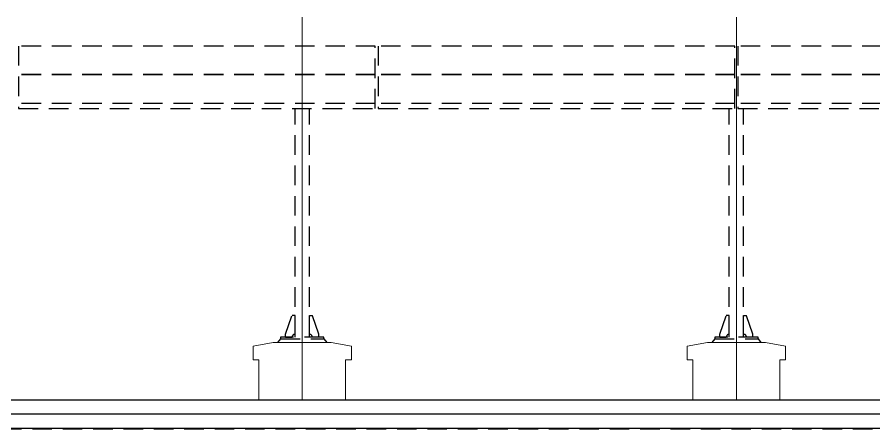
# Model space of a CAD drawing. Header units: millimetres. Extents: x 17311 to 801382, y -242618 to -104888.
# Drawn here: x 135175 to 141095, y -211805 to -208962 of the extents above; entities that cross this region are included whole.
import ezdxf

# ---------------------------------------------------------------- set-up
doc = ezdxf.new("R2010")
doc.units = ezdxf.units.MM
doc.header["$LTSCALE"] = 250
doc.linetypes.add('HID', pattern=[2.8, 1.8, -1])
doc.layers.add('A-ELE-9', color=9, linetype='Continuous', lineweight=5)
doc.layers.add('CEN', color=1, linetype='Continuous', lineweight=9)
for name, color, linetype in [('A-FIN', 6, 'Continuous'), ('A-FIN-8', 8, 'Continuous'), ('A-HAT-WIREMESH', 9, 'g_mesh'), ('A-WP', 1, 'HID'), ('S-ELE-5', 8, 'Continuous'), ('태양광 모듈', 5, 'Continuous')]:
    doc.layers.add(name, color=color, linetype=linetype)
doc.styles.add('Gdim', font='')
doc.styles.get('Gdim').set_extended_font_data('Dotum')
doc.linetypes.add('g_mesh', pattern='A,10,-0.8,["X",Gdim,S=0.6,R=0,X=-0.15,Y=-0.3],-0.8', length=11.6)

# ---------------------------------------------------------------- blocks, each defined once
blk = doc.blocks.new('A$C4d6b0558')
at = {"layer": 'A-ELE-9', "linetype": 'Continuous', "ltscale": 0.3, "elevation": 0}
for points in [[(10400, -750), (10400, -470), (10360, -470), (10360, -375.7), (10500, -350), (10900, -350), (11040, -375.7), (11040, -470), (11000, -470), (11000, -750)], [(13400, -750), (13400, -470), (13360, -470), (13360, -375.7), (13500, -350), (13900, -350), (14040, -375.7), (14040, -470), (14000, -470), (14000, -750)]]:
    blk.add_lwpolyline(points, dxfattribs=at)
at = {"layer": 'CEN'}
for p, q in [((10700, 1896.4), (10700, -750)), ((13700, 1896.4), (13700, -750))]:
    blk.add_line(p, q, dxfattribs=at)
at = {"layer": 'S-ELE-5', "linetype": 'HID', "ltscale": 0.3}
for p, q in [((10650, -314), (10650, 1265.5)), ((10750, -314), (10750, 1265.5)), ((13650, -314), (13650, 1265.5)), ((13750, -314), (13750, 1265.5)), ((10585.5, -294), (10630, -164)), ((10650, -164), (10630, -164)), ((10650, -294), (10650, -164)), ((10750, -294), (10750, -164)), ((10750, -164), (10770, -164)), ((10814.5, -294), (10770, -164)), ((13585.5, -294), (13630, -164)), ((13650, -164), (13630, -164)), ((13650, -294), (13650, -164)), ((13750, -294), (13750, -164)), ((13750, -164), (13770, -164)), ((13814.5, -294), (13770, -164)), ((10585.5, -314), (10585.5, -294)), ((10814.5, -314), (10814.5, -294)), ((13585.5, -314), (13585.5, -294)), ((13814.5, -314), (13814.5, -294)), ((10550, -326), (10530, -350)), ((10585.5, -314), (10630, -314)), ((10814.5, -314), (10770, -314)), ((10850, -326), (10870, -350)), ((13550, -326), (13530, -350)), ((13585.5, -314), (13630, -314)), ((13814.5, -314), (13770, -314)), ((13850, -326), (13870, -350))]:
    blk.add_line(p, q, dxfattribs=at)
at = {"layer": 'S-ELE-5', "linetype": 'HID', "ltscale": 0.3, "elevation": 0}
for points in [[(10550, -314), (10550, -326), (10850, -326), (10850, -314)], [(13550, -314), (13550, -326), (13850, -326), (13850, -314)]]:
    blk.add_lwpolyline(points, close=True, dxfattribs=at)
at = {"layer": 'S-ELE-5', "linetype": 'HID', "ltscale": 0.3}
for centre, start, end in [((10650, -314), 90, 180), ((10750, -314), 0, 90), ((13650, -314), 90, 180), ((13750, -314), 0, 90)]:
    blk.add_arc(centre, 20, start, end, dxfattribs=at)
at = {"layer": '태양광 모듈', "linetype": 'HID', "ltscale": 0.3}
for p, q in [((11205, 1499.5), (8740, 1499.5)), ((11205, 1496.9), (8740, 1496.9)), ((13690, 1499.5), (11225, 1499.5)), ((13690, 1496.9), (11225, 1496.9)), ((16175, 1499.5), (13710, 1499.5)), ((16175, 1496.9), (13710, 1496.9)), ((11205, 1300), (8740, 1300)), ((13690, 1300), (11225, 1300)), ((16175, 1300), (13710, 1300))]:
    blk.add_line(p, q, dxfattribs=at)
at = {"layer": '태양광 모듈', "linetype": 'HID', "ltscale": 0.3, "elevation": 0}
for points in [[(8740, 1696.4), (8740, 1265.5), (11205, 1265.5), (11205, 1696.4)], [(11225, 1696.4), (11225, 1265.5), (13690, 1265.5), (13690, 1696.4)], [(13710, 1696.4), (13710, 1265.5), (16175, 1265.5), (16175, 1696.4)]]:
    blk.add_lwpolyline(points, close=True, dxfattribs=at)

msp = doc.modelspace()

# ---------------------------------------------------------------- linework, layer by layer
at = {"layer": 'A-FIN'}
msp.add_line((153827.3, -211608.4), (126963.3, -211608.4), dxfattribs=at)
at = {"layer": 'A-FIN-8'}
msp.add_line((126463.5, -211800.4), (154327, -211800.4), dxfattribs=at)
at = {"layer": 'A-HAT-WIREMESH', "ltscale": 0.6}
msp.add_line((154337.3, -211704.4), (126453.3, -211704.4), dxfattribs=at)
at = {"layer": 'A-WP', "ltscale": 0.3}
msp.add_line((126460.4, -211805.4), (154330.1, -211805.4), dxfattribs=at)

# ---------------------------------------------------------------- block references
at = {"layer": '태양광 모듈'}
msp.add_blockref('A$C4d6b0558', (126445.3, -210858.4), dxfattribs=at)

doc.saveas('drawing.dxf')
